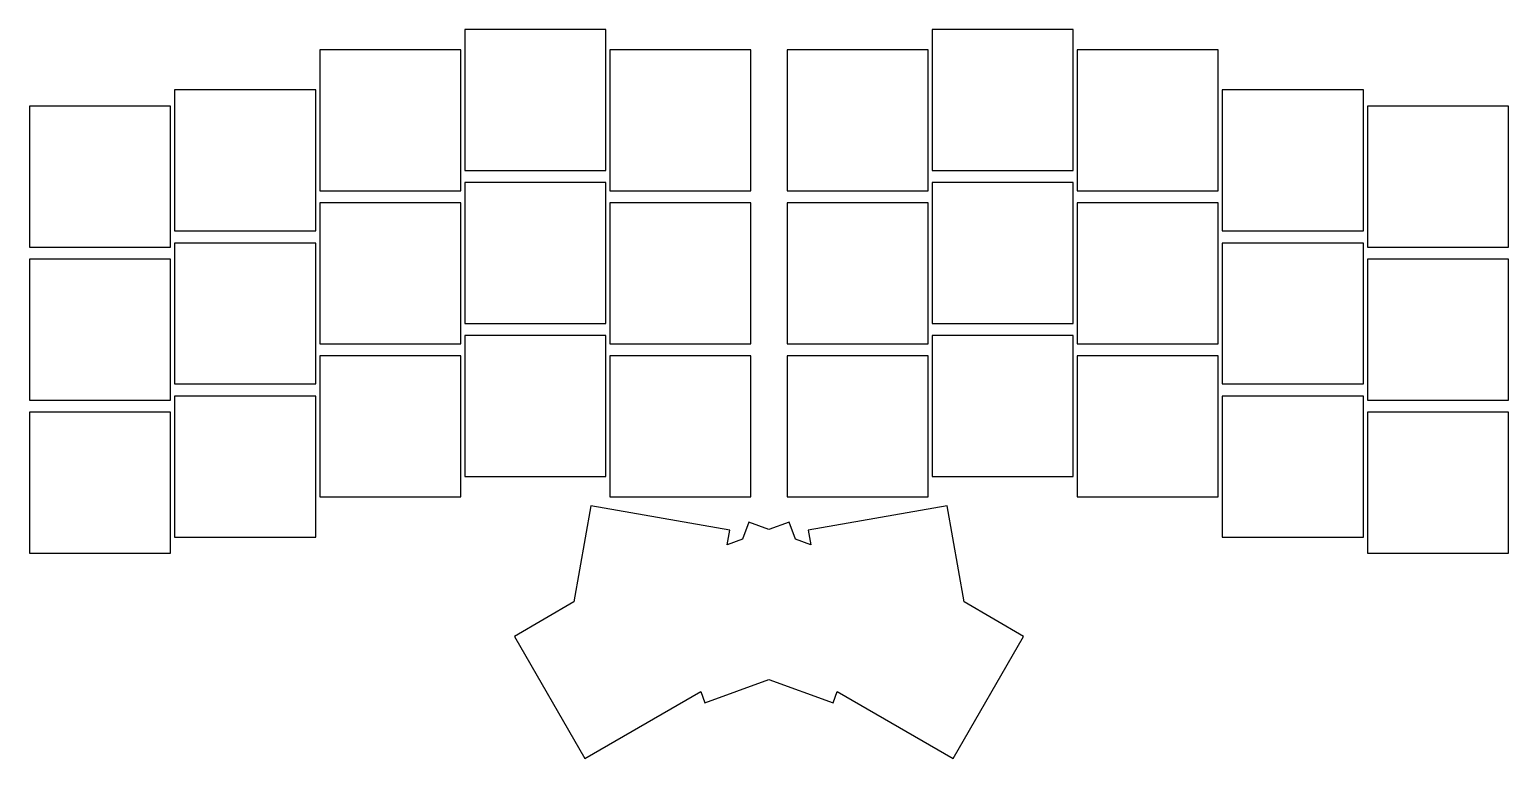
# Model space of a CAD drawing. Header units: millimetres. Extents: x 91 to 275, y -134 to -44.
import ezdxf

# ---------------------------------------------------------------- set-up
doc = ezdxf.new("R2010")
doc.units = ezdxf.units.MM

msp = doc.modelspace()

# ---------------------------------------------------------------- linework, layer by layer
for p, q in [((162.75, -43.75), (145.25, -43.75)), ((145.25, -43.75), (145.25, -61.25)), ((162.75, -61.25), (162.75, -43.75)), ((220.75, -43.75), (203.25, -43.75)), ((203.25, -43.75), (203.25, -61.25)), ((220.75, -61.25), (220.75, -43.75)), ((144.75, -46.25), (127.25, -46.25)), ((127.25, -46.25), (127.25, -63.75)), ((144.75, -63.75), (144.75, -46.25)), ((180.75, -46.25), (163.25, -46.25)), ((163.25, -46.25), (163.25, -63.75)), ((180.75, -63.75), (180.75, -46.25)), ((202.75, -46.25), (185.25, -46.25)), ((185.25, -46.25), (185.25, -63.75)), ((202.75, -63.75), (202.75, -46.25)), ((238.75, -46.25), (221.25, -46.25)), ((221.25, -46.25), (221.25, -63.75)), ((238.75, -63.75), (238.75, -46.25)), ((126.75, -51.25), (109.25, -51.25)), ((109.25, -51.25), (109.25, -68.75)), ((126.75, -68.75), (126.75, -51.25)), ((256.75, -51.25), (239.25, -51.25)), ((239.25, -51.25), (239.25, -68.75)), ((256.75, -68.75), (256.75, -51.25)), ((108.75, -53.25), (91.25, -53.25)), ((91.25, -53.25), (91.25, -70.75)), ((108.75, -70.75), (108.75, -53.25)), ((274.75, -53.25), (257.25, -53.25)), ((257.25, -53.25), (257.25, -70.75)), ((274.75, -70.75), (274.75, -53.25)), ((145.25, -61.25), (162.75, -61.25)), ((203.25, -61.25), (220.75, -61.25)), ((127.25, -63.75), (144.75, -63.75)), ((162.75, -62.75), (145.25, -62.75)), ((145.25, -62.75), (145.25, -80.25)), ((162.75, -80.25), (162.75, -62.75)), ((163.25, -63.75), (180.75, -63.75)), ((185.25, -63.75), (202.75, -63.75)), ((220.75, -62.75), (203.25, -62.75)), ((203.25, -62.75), (203.25, -80.25)), ((220.75, -80.25), (220.75, -62.75)), ((221.25, -63.75), (238.75, -63.75)), ((144.75, -65.25), (127.25, -65.25)), ((127.25, -65.25), (127.25, -82.75)), ((144.75, -82.75), (144.75, -65.25)), ((180.75, -65.25), (163.25, -65.25)), ((163.25, -65.25), (163.25, -82.75)), ((180.75, -82.75), (180.75, -65.25)), ((202.75, -65.25), (185.25, -65.25)), ((185.25, -65.25), (185.25, -82.75)), ((202.75, -82.75), (202.75, -65.25)), ((238.75, -65.25), (221.25, -65.25)), ((221.25, -65.25), (221.25, -82.75)), ((238.75, -82.75), (238.75, -65.25)), ((109.25, -68.75), (126.75, -68.75)), ((239.25, -68.75), (256.75, -68.75)), ((91.25, -70.75), (108.75, -70.75)), ((126.75, -70.25), (109.25, -70.25)), ((109.25, -70.25), (109.25, -87.75)), ((126.75, -87.75), (126.75, -70.25)), ((256.75, -70.25), (239.25, -70.25)), ((239.25, -70.25), (239.25, -87.75)), ((256.75, -87.75), (256.75, -70.25)), ((257.25, -70.75), (274.75, -70.75)), ((108.75, -72.25), (91.25, -72.25)), ((91.25, -72.25), (91.25, -89.75)), ((108.75, -89.75), (108.75, -72.25)), ((274.75, -72.25), (257.25, -72.25)), ((257.25, -72.25), (257.25, -89.75)), ((274.75, -89.75), (274.75, -72.25)), ((145.25, -80.25), (162.75, -80.25)), ((203.25, -80.25), (220.75, -80.25)), ((162.75, -81.75), (145.25, -81.75)), ((145.25, -81.75), (145.25, -99.25)), ((162.75, -99.25), (162.75, -81.75)), ((220.75, -81.75), (203.25, -81.75)), ((203.25, -81.75), (203.25, -99.25)), ((220.75, -99.25), (220.75, -81.75)), ((127.25, -82.75), (144.75, -82.75)), ((144.75, -84.25), (127.25, -84.25)), ((127.25, -84.25), (127.25, -101.75)), ((144.75, -101.75), (144.75, -84.25)), ((163.25, -82.75), (180.75, -82.75)), ((180.75, -84.25), (163.25, -84.25)), ((163.25, -84.25), (163.25, -101.75)), ((180.75, -101.75), (180.75, -84.25)), ((185.25, -82.75), (202.75, -82.75)), ((202.75, -84.25), (185.25, -84.25)), ((185.25, -84.25), (185.25, -101.75)), ((202.75, -101.75), (202.75, -84.25)), ((221.25, -82.75), (238.75, -82.75)), ((238.75, -84.25), (221.25, -84.25)), ((221.25, -84.25), (221.25, -101.75)), ((238.75, -101.75), (238.75, -84.25)), ((109.25, -87.75), (126.75, -87.75)), ((239.25, -87.75), (256.75, -87.75)), ((91.25, -89.75), (108.75, -89.75)), ((126.75, -89.25), (109.25, -89.25)), ((109.25, -89.25), (109.25, -106.75)), ((126.75, -106.75), (126.75, -89.25)), ((256.75, -89.25), (239.25, -89.25)), ((239.25, -89.25), (239.25, -106.75)), ((256.75, -106.75), (256.75, -89.25)), ((257.25, -89.75), (274.75, -89.75)), ((108.75, -91.25), (91.25, -91.25)), ((91.25, -91.25), (91.25, -108.75)), ((108.75, -108.75), (108.75, -91.25)), ((274.75, -91.25), (257.25, -91.25)), ((257.25, -91.25), (257.25, -108.75)), ((274.75, -108.75), (274.75, -91.25)), ((145.25, -99.25), (162.75, -99.25)), ((203.25, -99.25), (220.75, -99.25)), ((127.25, -101.75), (144.75, -101.75)), ((163.25, -101.75), (180.75, -101.75)), ((185.25, -101.75), (202.75, -101.75)), ((221.25, -101.75), (238.75, -101.75)), ((160.9, -102.86), (158.8, -114.81)), ((178.14, -105.9), (160.9, -102.86)), ((205.1, -102.86), (187.86, -105.9)), ((207.2, -114.81), (205.1, -102.86)), ((177.82, -107.71), (178.14, -105.9)), ((180.5, -104.91), (179.73, -107.01)), ((183, -105.82), (180.5, -104.91)), ((185.5, -104.91), (183, -105.82)), ((186.27, -107.01), (185.5, -104.91)), ((187.86, -105.9), (188.18, -107.71)), ((109.25, -106.75), (126.75, -106.75)), ((179.73, -107.01), (177.82, -107.71)), ((188.18, -107.71), (186.27, -107.01)), ((239.25, -106.75), (256.75, -106.75)), ((91.25, -108.75), (108.75, -108.75)), ((257.25, -108.75), (274.75, -108.75)), ((158.8, -114.81), (151.41, -119.08)), ((214.59, -119.08), (207.2, -114.81)), ((151.41, -119.08), (160.16, -134.23)), ((205.84, -134.23), (214.59, -119.08)), ((175.04, -127.34), (183, -124.44)), ((183, -124.44), (190.96, -127.34)), ((160.16, -134.23), (174.53, -125.93)), ((174.53, -125.93), (175.04, -127.34)), ((190.96, -127.34), (191.47, -125.93)), ((191.47, -125.93), (205.84, -134.23))]:
    msp.add_line(p, q)

doc.saveas('drawing.dxf')
